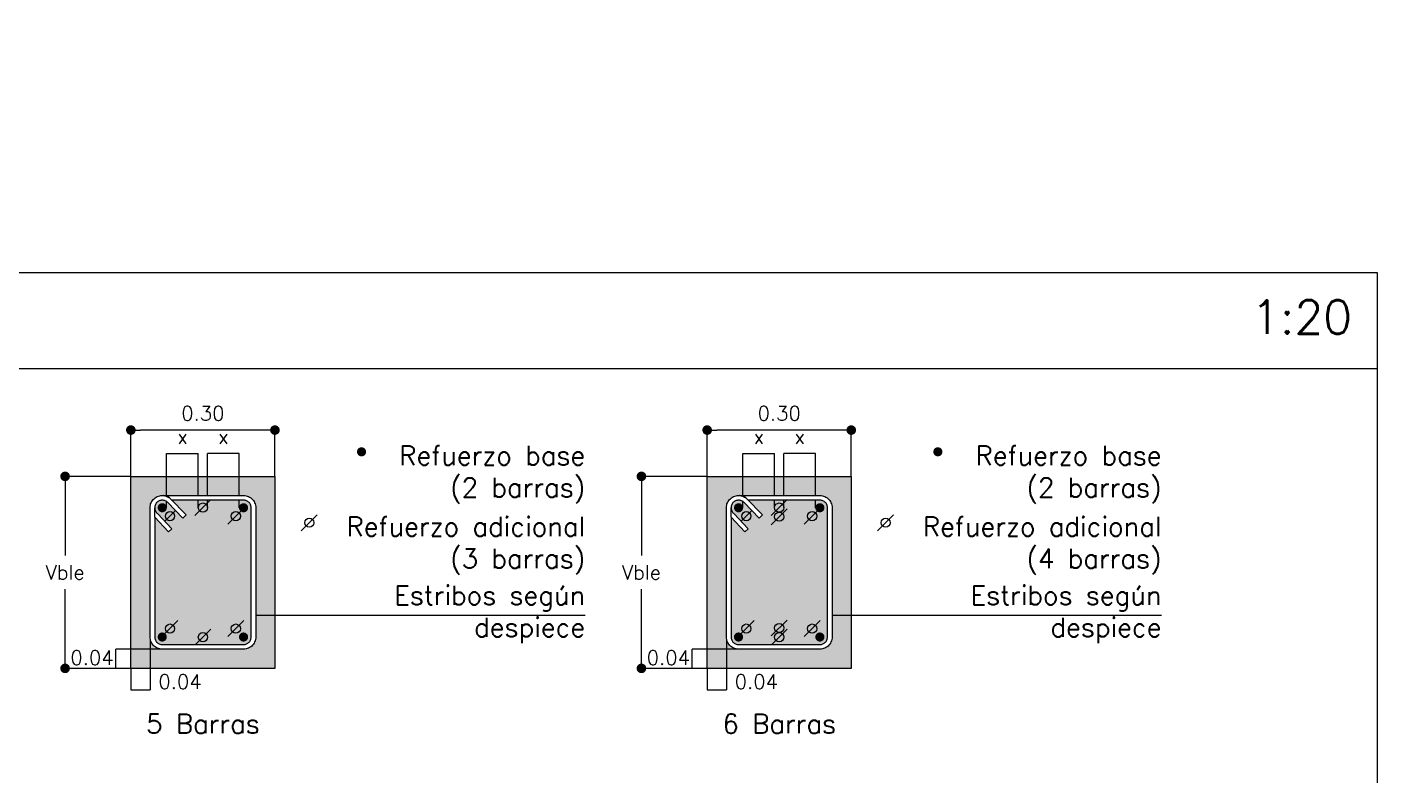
# Model space of a CAD drawing. Header units: millimetres. Extents: x -42 to 124, y -10 to 43.
# Drawn here: x 72.699 to 75.51, y -8.025 to -6.467 of the extents above; entities that cross this region are included whole.
import ezdxf
from ezdxf import colors
from ezdxf.entities.mleader import LeaderData, LeaderLine
from ezdxf.math import Vec2, Vec3

# ---------------------------------------------------------------- set-up
doc = ezdxf.new("R2010")
doc.units = ezdxf.units.MM
doc.header["$LTSCALE"] = 0.01
doc.header["$PDMODE"] = 3
for name, color, linetype in [('FC_BORDES', 4, 'Continuous'), ('FC_COTAS', 1, 'Continuous'), ('FC_COTAS @ 15', 1, 'Continuous'), ('FC_COTAS @ 20', 1, 'Continuous'), ('FC_HATCH 254', 254, 'Continuous'), ('FC_R-80 @ 20', 11, 'Continuous'), ('FC_REFUERZO 2', 1, 'Continuous')]:
    doc.layers.add(name, color=color, linetype=linetype)
doc.layers.add('FC_HOJA', color=230, linetype='Continuous', plot=False)
doc.layers.add('FC_HOJA @ 20', color=230, linetype='Continuous', plot=False)
doc.styles.add('FC_TEXT', font='romans.shx', dxfattribs={"height": 0.002})
doc.styles.add('FC_TEXT1', font='romans.shx')
doc.dimstyles.new('FC_COTAS', dxfattribs={"dimtxt": 0.0015, "dimasz": 0.001, "dimexe": 0, "dimexo": 0, "dimgap": 0.001, "dimtad": 1, "dimtih": 1, "dimtoh": 1, "dimzin": 0, "dimdsep": 46, "dimtxsty": 'FC_TEXT1', "dimblk": 'DOT', "dimcen": 0.09, "dimclrd": 256, "dimclre": 256, "dimclrt": 256, "dimadec": 0, "dimazin": 0, "dimtfac": 1, "dimtix": 1, "dimtmove": 2, "dimatfit": 3, "dimfxl": 1.002, "dimtolj": 1, "dimtzin": 0, "dimlwd": -1, "dimarcsym": 0})
doc.dimstyles.new('FC_COTAS$7', dxfattribs={"dimtxt": 0.002, "dimasz": 0.002, "dimexe": 0, "dimexo": 0, "dimgap": 0.000375, "dimtad": 2, "dimtih": 1, "dimtoh": 1, "dimzin": 0, "dimdsep": 46, "dimtxsty": 'FC_TEXT1', "dimblk": 'DOT', "dimcen": 0.09, "dimclrd": 256, "dimclre": 256, "dimclrt": 11, "dimadec": 0, "dimazin": 0, "dimtfac": 1, "dimtix": 1, "dimtmove": 2, "dimatfit": 3, "dimfxl": 1.002, "dimtolj": 1, "dimtzin": 0, "dimlwd": -1, "dimarcsym": 0})

# ---------------------------------------------------------------- blocks, each defined once
blk = doc.blocks.new('_Dot')
at = {"color": 0, "linetype": 'ByBlock', "lineweight": -2}
blk.add_line((-0.5, 0), (-1, 0), dxfattribs=at)
at = {"color": 0, "linetype": 'ByBlock', "const_width": 0.5}
blk.add_lwpolyline([(-0.25, 0, 1), (0.25, 0, 1)], format="xyb", close=True, dxfattribs=at)
blk = doc.blocks.new('*D268')
at = {"layer": 'Defpoints', "color": 0, "transparency": 16777216}
for p in [(74.1151, -7.3068), (74.1151, -7.4032), (74.4151, -7.4032)]:
    blk.add_point(p, dxfattribs=at)
at = {"layer": 'FC_COTAS', "lineweight": -2, "transparency": 16777216}
for p, q in [((74.1151, -7.4032), (74.1151, -7.3068)), ((74.4151, -7.4032), (74.4151, -7.3068))]:
    blk.add_line(p, q, dxfattribs=at)
at = {"layer": 'FC_COTAS', "transparency": 16777216}
blk.add_line((74.3951, -7.3068), (74.1351, -7.3068), dxfattribs=at)
at = {"layer": 'FC_COTAS', "transparency": 16777216, "xscale": 0.02, "yscale": 0.02, "zscale": 0.02, "rotation": 180}
blk.add_blockref('_Dot', (74.1151, -7.3068), dxfattribs=at)
at = {"layer": 'FC_COTAS', "transparency": 16777216, "xscale": 0.02, "yscale": 0.02, "zscale": 0.02}
blk.add_blockref('_Dot', (74.4151, -7.3068), dxfattribs=at)
at = {"layer": 'FC_COTAS', "transparency": 16777216, "insert": (74.2651, -7.2718), "char_height": 0.03, "attachment_point": 5, "style": 'FC_TEXT1'}
blk.add_mtext('\\A1;0.30 ', dxfattribs=at)
blk = doc.blocks.new('*D269')
at = {"layer": 'Defpoints', "color": 0, "transparency": 16777216}
for p in [(72.9151, -7.3068), (72.9151, -7.4032), (73.2151, -7.4032)]:
    blk.add_point(p, dxfattribs=at)
at = {"layer": 'FC_COTAS', "lineweight": -2, "transparency": 16777216}
for p, q in [((72.9151, -7.4032), (72.9151, -7.3068)), ((73.2151, -7.4032), (73.2151, -7.3068))]:
    blk.add_line(p, q, dxfattribs=at)
at = {"layer": 'FC_COTAS', "transparency": 16777216}
blk.add_line((73.1951, -7.3068), (72.9351, -7.3068), dxfattribs=at)
at = {"layer": 'FC_COTAS', "transparency": 16777216, "xscale": 0.02, "yscale": 0.02, "zscale": 0.02, "rotation": 180}
blk.add_blockref('_Dot', (72.9151, -7.3068), dxfattribs=at)
at = {"layer": 'FC_COTAS', "transparency": 16777216, "xscale": 0.02, "yscale": 0.02, "zscale": 0.02}
blk.add_blockref('_Dot', (73.2151, -7.3068), dxfattribs=at)
at = {"layer": 'FC_COTAS', "transparency": 16777216, "insert": (73.0651, -7.2718), "char_height": 0.03, "attachment_point": 5, "style": 'FC_TEXT1'}
blk.add_mtext('\\A1;0.30 ', dxfattribs=at)
blk = doc.blocks.new('*D271')
at = {"layer": 'Defpoints', "color": 0, "transparency": 16777216}
for p in [(72.7782, -7.4032), (72.9151, -7.4032), (72.9151, -7.8032)]:
    blk.add_point(p, dxfattribs=at)
at = {"layer": 'FC_COTAS', "lineweight": -2, "transparency": 16777216}
for p, q in [((72.9151, -7.4032), (72.7782, -7.4032)), ((72.9151, -7.8032), (72.7782, -7.8032))]:
    blk.add_line(p, q, dxfattribs=at)
at = {"layer": 'FC_COTAS', "transparency": 16777216}
for p, q in [((72.7782, -7.4232), (72.7782, -7.5682)), ((72.7782, -7.7832), (72.7782, -7.6382))]:
    blk.add_line(p, q, dxfattribs=at)
at = {"layer": 'FC_COTAS', "transparency": 16777216, "xscale": 0.02, "yscale": 0.02, "zscale": 0.02}
for p, rotation in [((72.7782, -7.4032), 90), ((72.7782, -7.8032), 270)]:
    blk.add_blockref('_Dot', p, dxfattribs=dict(at, rotation=rotation))
at = {"layer": 'FC_COTAS', "transparency": 16777216, "insert": (72.7782, -7.6032), "char_height": 0.03, "attachment_point": 5, "style": 'FC_TEXT1'}
blk.add_mtext('\\A1;Vble', dxfattribs=at)
blk = doc.blocks.new('*D273')
at = {"layer": 'Defpoints', "color": 0, "transparency": 16777216}
for p in [(73.9782, -7.4032), (74.1151, -7.4032), (74.1151, -7.8032)]:
    blk.add_point(p, dxfattribs=at)
at = {"layer": 'FC_COTAS', "lineweight": -2, "transparency": 16777216}
for p, q in [((74.1151, -7.4032), (73.9782, -7.4032)), ((74.1151, -7.8032), (73.9782, -7.8032))]:
    blk.add_line(p, q, dxfattribs=at)
at = {"layer": 'FC_COTAS', "transparency": 16777216}
for p, q in [((73.9782, -7.4232), (73.9782, -7.5682)), ((73.9782, -7.7832), (73.9782, -7.6382))]:
    blk.add_line(p, q, dxfattribs=at)
at = {"layer": 'FC_COTAS', "transparency": 16777216, "xscale": 0.02, "yscale": 0.02, "zscale": 0.02}
for p, rotation in [((73.9782, -7.4032), 90), ((73.9782, -7.8032), 270)]:
    blk.add_blockref('_Dot', p, dxfattribs=dict(at, rotation=rotation))
at = {"layer": 'FC_COTAS', "transparency": 16777216, "insert": (73.9782, -7.6032), "char_height": 0.03, "attachment_point": 5, "style": 'FC_TEXT1'}
blk.add_mtext('\\A1;Vble', dxfattribs=at)
blk = doc.blocks.new('*D274')
at = {"layer": 'Defpoints', "color": 0, "transparency": 16777216}
for p in [(74.0836, -7.7632), (74.1804, -7.7632), (74.1151, -7.8032)]:
    blk.add_point(p, dxfattribs=at)
at = {"layer": 'FC_COTAS', "lineweight": -2, "transparency": 16777216}
for p, q in [((74.1804, -7.7632), (74.0836, -7.7632)), ((74.1151, -7.8032), (74.0836, -7.8032))]:
    blk.add_line(p, q, dxfattribs=at)
at = {"layer": 'FC_COTAS', "transparency": 16777216}
blk.add_line((74.0836, -7.8032), (74.0836, -7.7632), dxfattribs=at)
at = {"layer": 'FC_COTAS', "transparency": 16777216, "insert": (74.0343, -7.7808), "char_height": 0.03, "attachment_point": 5, "style": 'FC_TEXT1'}
blk.add_mtext('\\A1;0.04', dxfattribs=at)
blk = doc.blocks.new('*D275')
at = {"layer": 'Defpoints', "color": 0, "transparency": 16777216}
for p in [(72.8836, -7.7632), (72.9804, -7.7632), (72.9151, -7.8032)]:
    blk.add_point(p, dxfattribs=at)
at = {"layer": 'FC_COTAS', "lineweight": -2, "transparency": 16777216}
for p, q in [((72.9804, -7.7632), (72.8836, -7.7632)), ((72.9151, -7.8032), (72.8836, -7.8032))]:
    blk.add_line(p, q, dxfattribs=at)
at = {"layer": 'FC_COTAS', "transparency": 16777216}
blk.add_line((72.8836, -7.8032), (72.8836, -7.7632), dxfattribs=at)
at = {"layer": 'FC_COTAS', "transparency": 16777216, "insert": (72.8343, -7.7808), "char_height": 0.03, "attachment_point": 5, "style": 'FC_TEXT1'}
blk.add_mtext('\\A1;0.04', dxfattribs=at)
blk = doc.blocks.new('*D278')
at = {"layer": 'Defpoints', "color": 0, "transparency": 16777216}
for p in [(74.2556, -7.3555), (74.1896, -7.4686), (74.2556, -7.4683)]:
    blk.add_point(p, dxfattribs=at)
at = {"layer": 'FC_COTAS', "lineweight": -2, "transparency": 16777216}
for p, q in [((74.1896, -7.4686), (74.1896, -7.3555)), ((74.2556, -7.4683), (74.2556, -7.3555))]:
    blk.add_line(p, q, dxfattribs=at)
at = {"layer": 'FC_COTAS', "transparency": 16777216}
blk.add_line((74.1896, -7.3555), (74.2556, -7.3555), dxfattribs=at)
at = {"layer": 'FC_COTAS', "transparency": 16777216, "insert": (74.2226, -7.3205), "char_height": 0.03, "attachment_point": 5, "style": 'FC_TEXT1'}
blk.add_mtext('\\A1;x', dxfattribs=at)
blk = doc.blocks.new('*D279')
at = {"layer": 'Defpoints', "color": 0, "transparency": 16777216}
for p in [(73.0556, -7.3555), (72.9896, -7.4686), (73.0556, -7.4683)]:
    blk.add_point(p, dxfattribs=at)
at = {"layer": 'FC_COTAS', "lineweight": -2, "transparency": 16777216}
for p, q in [((72.9896, -7.4686), (72.9896, -7.3555)), ((73.0556, -7.4683), (73.0556, -7.3555))]:
    blk.add_line(p, q, dxfattribs=at)
at = {"layer": 'FC_COTAS', "transparency": 16777216}
blk.add_line((72.9896, -7.3555), (73.0556, -7.3555), dxfattribs=at)
at = {"layer": 'FC_COTAS', "transparency": 16777216, "insert": (73.0226, -7.3205), "char_height": 0.03, "attachment_point": 5, "style": 'FC_TEXT1'}
blk.add_mtext('\\A1;x', dxfattribs=at)
blk = doc.blocks.new('*D284')
at = {"layer": 'Defpoints', "color": 0, "transparency": 16777216}
for p in [(73.0746, -7.3555), (73.0746, -7.4683), (73.1406, -7.4686)]:
    blk.add_point(p, dxfattribs=at)
at = {"layer": 'FC_COTAS', "lineweight": -2, "transparency": 16777216}
for p, q in [((73.0746, -7.4683), (73.0746, -7.3555)), ((73.1406, -7.4686), (73.1406, -7.3555))]:
    blk.add_line(p, q, dxfattribs=at)
at = {"layer": 'FC_COTAS', "transparency": 16777216}
blk.add_line((73.1406, -7.3555), (73.0746, -7.3555), dxfattribs=at)
at = {"layer": 'FC_COTAS', "transparency": 16777216, "insert": (73.1076, -7.3205), "char_height": 0.03, "attachment_point": 5, "style": 'FC_TEXT1'}
blk.add_mtext('\\A1;x', dxfattribs=at)
blk = doc.blocks.new('*D285')
at = {"layer": 'Defpoints', "color": 0, "transparency": 16777216}
for p in [(74.2746, -7.3555), (74.2746, -7.4683), (74.3406, -7.4686)]:
    blk.add_point(p, dxfattribs=at)
at = {"layer": 'FC_COTAS', "lineweight": -2, "transparency": 16777216}
for p, q in [((74.2746, -7.4683), (74.2746, -7.3555)), ((74.3406, -7.4686), (74.3406, -7.3555))]:
    blk.add_line(p, q, dxfattribs=at)
at = {"layer": 'FC_COTAS', "transparency": 16777216}
blk.add_line((74.3406, -7.3555), (74.2746, -7.3555), dxfattribs=at)
at = {"layer": 'FC_COTAS', "transparency": 16777216, "insert": (74.3076, -7.3205), "char_height": 0.03, "attachment_point": 5, "style": 'FC_TEXT1'}
blk.add_mtext('\\A1;x', dxfattribs=at)
blk = doc.blocks.new('*D310')
at = {"layer": 'Defpoints', "color": 0, "transparency": 16777216}
for p in [(74.1551, -7.7379), (74.1151, -7.8032), (74.1551, -7.8481)]:
    blk.add_point(p, dxfattribs=at)
at = {"layer": 'FC_COTAS', "lineweight": -2, "transparency": 16777216}
for p, q in [((74.1551, -7.7379), (74.1551, -7.8481)), ((74.1151, -7.8032), (74.1151, -7.8481))]:
    blk.add_line(p, q, dxfattribs=at)
at = {"layer": 'FC_COTAS', "transparency": 16777216}
blk.add_line((74.1151, -7.8481), (74.1551, -7.8481), dxfattribs=at)
at = {"layer": 'FC_COTAS', "transparency": 16777216, "insert": (74.2175, -7.8309), "char_height": 0.03, "attachment_point": 5, "style": 'FC_TEXT1'}
blk.add_mtext('\\A1;0.04', dxfattribs=at)
blk = doc.blocks.new('*D312')
at = {"layer": 'Defpoints', "color": 0, "transparency": 16777216}
for p in [(72.9551, -7.7379), (72.9151, -7.8032), (72.9551, -7.8481)]:
    blk.add_point(p, dxfattribs=at)
at = {"layer": 'FC_COTAS', "lineweight": -2, "transparency": 16777216}
for p, q in [((72.9551, -7.7379), (72.9551, -7.8481)), ((72.9151, -7.8032), (72.9151, -7.8481))]:
    blk.add_line(p, q, dxfattribs=at)
at = {"layer": 'FC_COTAS', "transparency": 16777216}
blk.add_line((72.9151, -7.8481), (72.9551, -7.8481), dxfattribs=at)
at = {"layer": 'FC_COTAS', "transparency": 16777216, "insert": (73.0175, -7.8309), "char_height": 0.03, "attachment_point": 5, "style": 'FC_TEXT1'}
blk.add_mtext('\\A1;0.04', dxfattribs=at)
blk = doc.blocks.new('*U76')
at = {"color": 0, "ltscale": 1.5}
blk.add_lwpolyline([(-0.0648, -0.0096), (-0.0648, -0.0096)], dxfattribs=at)
blk.add_wipeout([(-0.0828, 0), (0.0847, 0), (0.0873, -0.0001), (0.0899, -0.0006), (0.0925, -0.0012), (0.095, -0.0022), (0.0973, -0.0034), (0.0996, -0.0048), (0.1016, -0.0065), (0.1035, -0.0084), (0.1052, -0.0104), (0.1066, -0.0127), (0.1078, -0.015), (0.1088, -0.0175), (0.1094, -0.0201), (0.1099, -0.0227), (0.11, -0.0253), (0.11, -0.2947), (0.1099, -0.2973), (0.1094, -0.2999), (0.1088, -0.3025), (0.1078, -0.305), (0.1066, -0.3073), (0.1052, -0.3096), (0.1035, -0.3116), (0.1016, -0.3135), (0.0996, -0.3152), (0.0973, -0.3166), (0.095, -0.3178), (0.0925, -0.3188), (0.0899, -0.3194), (0.0873, -0.3199), (0.0847, -0.32), (-0.0847, -0.32), (-0.0873, -0.3199), (-0.0899, -0.3194), (-0.0925, -0.3188), (-0.095, -0.3178), (-0.0973, -0.3166), (-0.0996, -0.3152), (-0.1016, -0.3135), (-0.1035, -0.3116), (-0.1052, -0.3096), (-0.1066, -0.3073), (-0.1078, -0.305), (-0.1088, -0.3025), (-0.1094, -0.2999), (-0.1099, -0.2973), (-0.11, -0.2947), (-0.11, -0.0253), (-0.1099, -0.0227), (-0.1094, -0.0201), (-0.1088, -0.0175), (-0.1078, -0.015), (-0.1066, -0.0127), (-0.1052, -0.0104), (-0.1035, -0.0084), (-0.1016, -0.0065), (-0.0996, -0.0048), (-0.0973, -0.0034), (-0.095, -0.0022), (-0.0925, -0.0012), (-0.0899, -0.0006), (-0.0873, -0.0001), (-0.0847, 0), (-0.082, -0.0001), (-0.0794, -0.0006), (-0.0768, -0.0012), (-0.0744, -0.0022), (-0.072, -0.0034), (-0.0698, -0.0048), (-0.0684, -0.006), (-0.035, -0.0403), (-0.0418, -0.047), (-0.073, -0.0148), (-0.0741, -0.0137), (-0.0754, -0.0126), (-0.0768, -0.0117), (-0.0783, -0.011), (-0.0798, -0.0104), (-0.0814, -0.01), (-0.083, -0.0097), (-0.0847, -0.0096), (-0.0863, -0.0097), (-0.0879, -0.01), (-0.0895, -0.0104), (-0.0911, -0.011), (-0.0925, -0.0117), (-0.0939, -0.0126), (-0.0952, -0.0137), (-0.0963, -0.0148), (-0.0974, -0.0161), (-0.0983, -0.0175), (-0.099, -0.0189), (-0.0996, -0.0205), (-0.1, -0.0221), (-0.1003, -0.0237), (-0.1004, -0.0253), (-0.1003, -0.027), (-0.1, -0.0286), (-0.0996, -0.0302), (-0.099, -0.0317), (-0.0983, -0.0332), (-0.0974, -0.0346), (-0.0963, -0.0359), (-0.0952, -0.037), (-0.0941, -0.0379), (-0.0645, -0.0691), (-0.0715, -0.0757), (-0.1004, -0.0452), (-0.1004, -0.2947), (-0.1003, -0.2963), (-0.1, -0.2979), (-0.0996, -0.2995), (-0.099, -0.3011), (-0.0983, -0.3025), (-0.0974, -0.3039), (-0.0963, -0.3052), (-0.0952, -0.3063), (-0.0939, -0.3074), (-0.0925, -0.3083), (-0.0911, -0.309), (-0.0895, -0.3096), (-0.0879, -0.31), (-0.0863, -0.3103), (-0.0847, -0.3104), (0.0847, -0.3104), (0.0863, -0.3103), (0.0879, -0.31), (0.0895, -0.3096), (0.0911, -0.309), (0.0925, -0.3083), (0.0939, -0.3074), (0.0952, -0.3063), (0.0963, -0.3052), (0.0974, -0.3039), (0.0983, -0.3025), (0.099, -0.3011), (0.0996, -0.2995), (0.1, -0.2979), (0.1003, -0.2963), (0.1004, -0.2947), (0.1004, -0.0253), (0.1003, -0.0237), (0.1, -0.0221), (0.0996, -0.0205), (0.099, -0.0189), (0.0983, -0.0175), (0.0974, -0.0161), (0.0963, -0.0148), (0.0952, -0.0137), (0.0939, -0.0126), (0.0925, -0.0117), (0.0911, -0.011), (0.0895, -0.0104), (0.0879, -0.01), (0.0863, -0.0097), (0.0857, -0.0097), (-0.0646, -0.0097), (-0.0683, -0.0059), (-0.0697, -0.0048), (-0.0719, -0.0033), (-0.0743, -0.0021), (-0.0768, -0.0011), (-0.0794, -0.0005), (-0.082, 0)], dxfattribs=at)
blk.add_lwpolyline([(-0.0828, 0), (0.0847, 0), (0.0873, -0.0001), (0.0899, -0.0006), (0.0925, -0.0012), (0.095, -0.0022), (0.0973, -0.0034), (0.0996, -0.0048), (0.1016, -0.0065), (0.1035, -0.0084), (0.1052, -0.0104), (0.1066, -0.0127), (0.1078, -0.015), (0.1088, -0.0175), (0.1094, -0.0201), (0.1099, -0.0227), (0.11, -0.0253), (0.11, -0.2947), (0.1099, -0.2973), (0.1094, -0.2999), (0.1088, -0.3025), (0.1078, -0.305), (0.1066, -0.3073), (0.1052, -0.3096), (0.1035, -0.3116), (0.1016, -0.3135), (0.0996, -0.3152), (0.0973, -0.3166), (0.095, -0.3178), (0.0925, -0.3188), (0.0899, -0.3194), (0.0873, -0.3199), (0.0847, -0.32), (-0.0847, -0.32), (-0.0873, -0.3199), (-0.0899, -0.3194), (-0.0925, -0.3188), (-0.095, -0.3178), (-0.0973, -0.3166), (-0.0996, -0.3152), (-0.1016, -0.3135), (-0.1035, -0.3116), (-0.1052, -0.3096), (-0.1066, -0.3073), (-0.1078, -0.305), (-0.1088, -0.3025), (-0.1094, -0.2999), (-0.1099, -0.2973), (-0.11, -0.2947), (-0.11, -0.0253), (-0.1099, -0.0227), (-0.1094, -0.0201), (-0.1088, -0.0175), (-0.1078, -0.015), (-0.1066, -0.0127), (-0.1052, -0.0104), (-0.1035, -0.0084), (-0.1016, -0.0065), (-0.0996, -0.0048), (-0.0973, -0.0034), (-0.095, -0.0022), (-0.0925, -0.0012), (-0.0899, -0.0006), (-0.0873, -0.0001), (-0.0847, 0), (-0.082, -0.0001), (-0.0794, -0.0006), (-0.0768, -0.0012), (-0.0744, -0.0022), (-0.072, -0.0034), (-0.0698, -0.0048), (-0.0684, -0.006), (-0.035, -0.0403), (-0.0418, -0.047), (-0.073, -0.0148), (-0.0741, -0.0137), (-0.0754, -0.0126), (-0.0768, -0.0117), (-0.0783, -0.011), (-0.0798, -0.0104), (-0.0814, -0.01), (-0.083, -0.0097), (-0.0847, -0.0096), (-0.0863, -0.0097), (-0.0879, -0.01), (-0.0895, -0.0104), (-0.0911, -0.011), (-0.0925, -0.0117), (-0.0939, -0.0126), (-0.0952, -0.0137), (-0.0963, -0.0148), (-0.0974, -0.0161), (-0.0983, -0.0175), (-0.099, -0.0189), (-0.0996, -0.0205), (-0.1, -0.0221), (-0.1003, -0.0237), (-0.1004, -0.0253), (-0.1003, -0.027), (-0.1, -0.0286), (-0.0996, -0.0302), (-0.099, -0.0317), (-0.0983, -0.0332), (-0.0974, -0.0346), (-0.0963, -0.0359), (-0.0952, -0.037), (-0.0941, -0.0379), (-0.0645, -0.0691), (-0.0715, -0.0757), (-0.1004, -0.0452), (-0.1004, -0.2947), (-0.1003, -0.2963), (-0.1, -0.2979), (-0.0996, -0.2995), (-0.099, -0.3011), (-0.0983, -0.3025), (-0.0974, -0.3039), (-0.0963, -0.3052), (-0.0952, -0.3063), (-0.0939, -0.3074), (-0.0925, -0.3083), (-0.0911, -0.309), (-0.0895, -0.3096), (-0.0879, -0.31), (-0.0863, -0.3103), (-0.0847, -0.3104), (0.0847, -0.3104), (0.0863, -0.3103), (0.0879, -0.31), (0.0895, -0.3096), (0.0911, -0.309), (0.0925, -0.3083), (0.0939, -0.3074), (0.0952, -0.3063), (0.0963, -0.3052), (0.0974, -0.3039), (0.0983, -0.3025), (0.099, -0.3011), (0.0996, -0.2995), (0.1, -0.2979), (0.1003, -0.2963), (0.1004, -0.2947), (0.1004, -0.0253), (0.1003, -0.0237), (0.1, -0.0221), (0.0996, -0.0205), (0.099, -0.0189), (0.0983, -0.0175), (0.0974, -0.0161), (0.0963, -0.0148), (0.0952, -0.0137), (0.0939, -0.0126), (0.0925, -0.0117), (0.0911, -0.011), (0.0895, -0.0104), (0.0879, -0.01), (0.0863, -0.0097), (0.0857, -0.0097), (-0.0646, -0.0097), (-0.0683, -0.0059), (-0.0697, -0.0048), (-0.0719, -0.0033), (-0.0743, -0.0021), (-0.0768, -0.0011), (-0.0794, -0.0005), (-0.082, 0)], close=True, dxfattribs=at)
blk.add_lwpolyline([(-0.1004, -0.0452), (-0.1004, -0.0253)], dxfattribs=at)
blk = doc.blocks.new('*U77')
at = {"color": 0, "ltscale": 1.5}
blk.add_lwpolyline([(-0.0648, -0.0096), (-0.0648, -0.0096)], dxfattribs=at)
blk.add_wipeout([(-0.0828, 0), (0.0847, 0), (0.0873, -0.0001), (0.0899, -0.0006), (0.0925, -0.0012), (0.095, -0.0022), (0.0973, -0.0034), (0.0996, -0.0048), (0.1016, -0.0065), (0.1035, -0.0084), (0.1052, -0.0104), (0.1066, -0.0127), (0.1078, -0.015), (0.1088, -0.0175), (0.1094, -0.0201), (0.1099, -0.0227), (0.11, -0.0253), (0.11, -0.2947), (0.1099, -0.2973), (0.1094, -0.2999), (0.1088, -0.3025), (0.1078, -0.305), (0.1066, -0.3073), (0.1052, -0.3096), (0.1035, -0.3116), (0.1016, -0.3135), (0.0996, -0.3152), (0.0973, -0.3166), (0.095, -0.3178), (0.0925, -0.3188), (0.0899, -0.3194), (0.0873, -0.3199), (0.0847, -0.32), (-0.0847, -0.32), (-0.0873, -0.3199), (-0.0899, -0.3194), (-0.0925, -0.3188), (-0.095, -0.3178), (-0.0973, -0.3166), (-0.0996, -0.3152), (-0.1016, -0.3135), (-0.1035, -0.3116), (-0.1052, -0.3096), (-0.1066, -0.3073), (-0.1078, -0.305), (-0.1088, -0.3025), (-0.1094, -0.2999), (-0.1099, -0.2973), (-0.11, -0.2947), (-0.11, -0.0253), (-0.1099, -0.0227), (-0.1094, -0.0201), (-0.1088, -0.0175), (-0.1078, -0.015), (-0.1066, -0.0127), (-0.1052, -0.0104), (-0.1035, -0.0084), (-0.1016, -0.0065), (-0.0996, -0.0048), (-0.0973, -0.0034), (-0.095, -0.0022), (-0.0925, -0.0012), (-0.0899, -0.0006), (-0.0873, -0.0001), (-0.0847, 0), (-0.082, -0.0001), (-0.0794, -0.0006), (-0.0768, -0.0012), (-0.0744, -0.0022), (-0.072, -0.0034), (-0.0698, -0.0048), (-0.0684, -0.006), (-0.035, -0.0403), (-0.0418, -0.047), (-0.073, -0.0148), (-0.0741, -0.0137), (-0.0754, -0.0126), (-0.0768, -0.0117), (-0.0783, -0.011), (-0.0798, -0.0104), (-0.0814, -0.01), (-0.083, -0.0097), (-0.0847, -0.0096), (-0.0863, -0.0097), (-0.0879, -0.01), (-0.0895, -0.0104), (-0.0911, -0.011), (-0.0925, -0.0117), (-0.0939, -0.0126), (-0.0952, -0.0137), (-0.0963, -0.0148), (-0.0974, -0.0161), (-0.0983, -0.0175), (-0.099, -0.0189), (-0.0996, -0.0205), (-0.1, -0.0221), (-0.1003, -0.0237), (-0.1004, -0.0253), (-0.1003, -0.027), (-0.1, -0.0286), (-0.0996, -0.0302), (-0.099, -0.0317), (-0.0983, -0.0332), (-0.0974, -0.0346), (-0.0963, -0.0359), (-0.0952, -0.037), (-0.0941, -0.0379), (-0.0645, -0.0691), (-0.0715, -0.0757), (-0.1004, -0.0452), (-0.1004, -0.2947), (-0.1003, -0.2963), (-0.1, -0.2979), (-0.0996, -0.2995), (-0.099, -0.3011), (-0.0983, -0.3025), (-0.0974, -0.3039), (-0.0963, -0.3052), (-0.0952, -0.3063), (-0.0939, -0.3074), (-0.0925, -0.3083), (-0.0911, -0.309), (-0.0895, -0.3096), (-0.0879, -0.31), (-0.0863, -0.3103), (-0.0847, -0.3104), (0.0847, -0.3104), (0.0863, -0.3103), (0.0879, -0.31), (0.0895, -0.3096), (0.0911, -0.309), (0.0925, -0.3083), (0.0939, -0.3074), (0.0952, -0.3063), (0.0963, -0.3052), (0.0974, -0.3039), (0.0983, -0.3025), (0.099, -0.3011), (0.0996, -0.2995), (0.1, -0.2979), (0.1003, -0.2963), (0.1004, -0.2947), (0.1004, -0.0253), (0.1003, -0.0237), (0.1, -0.0221), (0.0996, -0.0205), (0.099, -0.0189), (0.0983, -0.0175), (0.0974, -0.0161), (0.0963, -0.0148), (0.0952, -0.0137), (0.0939, -0.0126), (0.0925, -0.0117), (0.0911, -0.011), (0.0895, -0.0104), (0.0879, -0.01), (0.0863, -0.0097), (0.0857, -0.0097), (-0.0646, -0.0097), (-0.0683, -0.0059), (-0.0697, -0.0048), (-0.0719, -0.0033), (-0.0743, -0.0021), (-0.0768, -0.0011), (-0.0794, -0.0005), (-0.082, 0)], dxfattribs=at)
blk.add_lwpolyline([(-0.0828, 0), (0.0847, 0), (0.0873, -0.0001), (0.0899, -0.0006), (0.0925, -0.0012), (0.095, -0.0022), (0.0973, -0.0034), (0.0996, -0.0048), (0.1016, -0.0065), (0.1035, -0.0084), (0.1052, -0.0104), (0.1066, -0.0127), (0.1078, -0.015), (0.1088, -0.0175), (0.1094, -0.0201), (0.1099, -0.0227), (0.11, -0.0253), (0.11, -0.2947), (0.1099, -0.2973), (0.1094, -0.2999), (0.1088, -0.3025), (0.1078, -0.305), (0.1066, -0.3073), (0.1052, -0.3096), (0.1035, -0.3116), (0.1016, -0.3135), (0.0996, -0.3152), (0.0973, -0.3166), (0.095, -0.3178), (0.0925, -0.3188), (0.0899, -0.3194), (0.0873, -0.3199), (0.0847, -0.32), (-0.0847, -0.32), (-0.0873, -0.3199), (-0.0899, -0.3194), (-0.0925, -0.3188), (-0.095, -0.3178), (-0.0973, -0.3166), (-0.0996, -0.3152), (-0.1016, -0.3135), (-0.1035, -0.3116), (-0.1052, -0.3096), (-0.1066, -0.3073), (-0.1078, -0.305), (-0.1088, -0.3025), (-0.1094, -0.2999), (-0.1099, -0.2973), (-0.11, -0.2947), (-0.11, -0.0253), (-0.1099, -0.0227), (-0.1094, -0.0201), (-0.1088, -0.0175), (-0.1078, -0.015), (-0.1066, -0.0127), (-0.1052, -0.0104), (-0.1035, -0.0084), (-0.1016, -0.0065), (-0.0996, -0.0048), (-0.0973, -0.0034), (-0.095, -0.0022), (-0.0925, -0.0012), (-0.0899, -0.0006), (-0.0873, -0.0001), (-0.0847, 0), (-0.082, -0.0001), (-0.0794, -0.0006), (-0.0768, -0.0012), (-0.0744, -0.0022), (-0.072, -0.0034), (-0.0698, -0.0048), (-0.0684, -0.006), (-0.035, -0.0403), (-0.0418, -0.047), (-0.073, -0.0148), (-0.0741, -0.0137), (-0.0754, -0.0126), (-0.0768, -0.0117), (-0.0783, -0.011), (-0.0798, -0.0104), (-0.0814, -0.01), (-0.083, -0.0097), (-0.0847, -0.0096), (-0.0863, -0.0097), (-0.0879, -0.01), (-0.0895, -0.0104), (-0.0911, -0.011), (-0.0925, -0.0117), (-0.0939, -0.0126), (-0.0952, -0.0137), (-0.0963, -0.0148), (-0.0974, -0.0161), (-0.0983, -0.0175), (-0.099, -0.0189), (-0.0996, -0.0205), (-0.1, -0.0221), (-0.1003, -0.0237), (-0.1004, -0.0253), (-0.1003, -0.027), (-0.1, -0.0286), (-0.0996, -0.0302), (-0.099, -0.0317), (-0.0983, -0.0332), (-0.0974, -0.0346), (-0.0963, -0.0359), (-0.0952, -0.037), (-0.0941, -0.0379), (-0.0645, -0.0691), (-0.0715, -0.0757), (-0.1004, -0.0452), (-0.1004, -0.2947), (-0.1003, -0.2963), (-0.1, -0.2979), (-0.0996, -0.2995), (-0.099, -0.3011), (-0.0983, -0.3025), (-0.0974, -0.3039), (-0.0963, -0.3052), (-0.0952, -0.3063), (-0.0939, -0.3074), (-0.0925, -0.3083), (-0.0911, -0.309), (-0.0895, -0.3096), (-0.0879, -0.31), (-0.0863, -0.3103), (-0.0847, -0.3104), (0.0847, -0.3104), (0.0863, -0.3103), (0.0879, -0.31), (0.0895, -0.3096), (0.0911, -0.309), (0.0925, -0.3083), (0.0939, -0.3074), (0.0952, -0.3063), (0.0963, -0.3052), (0.0974, -0.3039), (0.0983, -0.3025), (0.099, -0.3011), (0.0996, -0.2995), (0.1, -0.2979), (0.1003, -0.2963), (0.1004, -0.2947), (0.1004, -0.0253), (0.1003, -0.0237), (0.1, -0.0221), (0.0996, -0.0205), (0.099, -0.0189), (0.0983, -0.0175), (0.0974, -0.0161), (0.0963, -0.0148), (0.0952, -0.0137), (0.0939, -0.0126), (0.0925, -0.0117), (0.0911, -0.011), (0.0895, -0.0104), (0.0879, -0.01), (0.0863, -0.0097), (0.0857, -0.0097), (-0.0646, -0.0097), (-0.0683, -0.0059), (-0.0697, -0.0048), (-0.0719, -0.0033), (-0.0743, -0.0021), (-0.0768, -0.0011), (-0.0794, -0.0005), (-0.082, 0)], close=True, dxfattribs=at)
blk.add_lwpolyline([(-0.1004, -0.0452), (-0.1004, -0.0253)], dxfattribs=at)

msp = doc.modelspace()

# ---------------------------------------------------------------- hatches: boundary and pattern name
at = {"layer": 'FC_HATCH 254'}
h = msp.add_hatch(color=256, dxfattribs=at)
h.dxf.hatch_style = 1
h.paths.add_polyline_path([(72.9151, -7.8032), (72.9151, -7.4032), (73.2151, -7.4032), (73.2151, -7.8032)])
h = msp.add_hatch(color=256, dxfattribs=at)
h.dxf.hatch_style = 1
h.paths.add_polyline_path([(74.1151, -7.8032), (74.1151, -7.4032), (74.4151, -7.4032), (74.4151, -7.8032)])

# ---------------------------------------------------------------- linework, layer by layer
at = {"layer": 'FC_BORDES'}
for points in [[(72.9151, -7.8032), (72.9151, -7.4032), (73.2151, -7.4032), (73.2151, -7.8032)], [(74.1151, -7.8032), (74.1151, -7.4032), (74.4151, -7.4032), (74.4151, -7.8032)]]:
    msp.add_lwpolyline(points, close=True, dxfattribs=at)
at = {"layer": 'FC_HOJA', "ltscale": 0.6}
msp.add_lwpolyline([(68.8865, -6.9787), (75.5098, -6.9787), (75.5098, -9.5837), (68.8865, -9.5837)], close=True, dxfattribs=at)
msp.add_lwpolyline([(68.8865, -7.1787), (75.5098, -7.1787)], dxfattribs=at)
at = {"layer": 'FC_REFUERZO 2', "ltscale": 0.35}
for p, q in [((73.0131, -7.4695), (72.9799, -7.5026)), ((73.0817, -7.4517), (73.0485, -7.4848)), ((73.1503, -7.4695), (73.1172, -7.5026)), ((74.2131, -7.4695), (74.1799, -7.5026)), ((74.2817, -7.4517), (74.2485, -7.4848)), ((74.2817, -7.4708), (74.2485, -7.5039)), ((74.3503, -7.4695), (74.3172, -7.5026)), ((73.3032, -7.4833), (73.27, -7.5164)), ((74.5032, -7.4833), (74.47, -7.5164)), ((72.9799, -7.7369), (73.0131, -7.7038)), ((73.0485, -7.7547), (73.0817, -7.7216)), ((73.1172, -7.7369), (73.1503, -7.7038)), ((74.1799, -7.7369), (74.2131, -7.7038)), ((74.2817, -7.7025), (74.2485, -7.7357)), ((74.2817, -7.7216), (74.2485, -7.7547)), ((74.3172, -7.7369), (74.3503, -7.7038))]:
    msp.add_line(p, q, dxfattribs=at)
at = {"layer": 'FC_REFUERZO 2', "const_width": 0.0095}
for points in [[(73.3907, -7.352, 1), (73.4002, -7.352, 1)], [(74.5907, -7.352, 1), (74.6002, -7.352, 1)], [(72.9852, -7.4686, -1), (72.9757, -7.4686, -1)], [(73.145, -7.4686, 1), (73.1545, -7.4686, 1)], [(74.1852, -7.4686, -1), (74.1757, -7.4686, -1)], [(74.345, -7.4686, 1), (74.3545, -7.4686, 1)], [(72.9852, -7.7379, 1), (72.9757, -7.7379, 1)], [(73.145, -7.7379, -1), (73.1545, -7.7379, -1)], [(74.1852, -7.7379, 1), (74.1757, -7.7379, 1)], [(74.345, -7.7379, -1), (74.3545, -7.7379, -1)]]:
    msp.add_lwpolyline(points, format="xyb", close=True, dxfattribs=at)
at = {"layer": 'FC_REFUERZO 2'}
for centre in [(72.9965, -7.4861), (73.0651, -7.4682), (73.1337, -7.4861), (74.1965, -7.4861), (74.2651, -7.4682), (74.3337, -7.4861), (73.2866, -7.4998), (74.2651, -7.4873), (74.4866, -7.4998), (72.9965, -7.7203), (73.0651, -7.7382), (73.1337, -7.7203), (74.1965, -7.7203), (74.2651, -7.7191), (74.2651, -7.7382), (74.3337, -7.7203)]:
    msp.add_circle(centre, 0.00954, dxfattribs=at)

# ---------------------------------------------------------------- texts
at = {"layer": 'FC_COTAS @ 20', "color": 11, "char_height": 0.04, "attachment_point": 9, "style": 'FC_TEXT1'}
for insert in [(73.8611, -7.751), (75.0611, -7.751)]:
    msp.add_mtext('Estribos según\\Pdespiece', dxfattribs=dict(at, insert=insert))
at = {"layer": 'FC_HOJA @ 20', "insert": (75.4578, -7.0712), "char_height": 0.07, "attachment_point": 6, "style": 'FC_TEXT'}
msp.add_mtext('1:20', dxfattribs=at)
at = {"layer": 'FC_R-80 @ 20', "char_height": 0.04, "attachment_point": 9, "style": 'FC_TEXT1'}
for s, insert in [('Refuerzo base\\P(2 barras)', (73.8611, -7.4598)), ('Refuerzo base\\P(2 barras)', (75.0611, -7.4598)), ('Refuerzo adicional\\P(3 barras)', (73.8611, -7.6077)), ('Refuerzo adicional\\P(4 barras)', (75.0611, -7.6077))]:
    msp.add_mtext(s, dxfattribs=dict(at, insert=insert))
at = {"layer": 'FC_R-80 @ 20', "char_height": 0.04, "width": 0.267067, "attachment_point": 8, "style": 'FC_TEXT1'}
for s, insert in [('5 Barras', (73.0651, -7.9384)), ('6 Barras', (74.2651, -7.9384))]:
    msp.add_mtext(s, dxfattribs=dict(at, insert=insert))

# ---------------------------------------------------------------- dimensions: what is measured, and where the dimension line sits
at = {"layer": 'FC_COTAS @ 20'}
for base, p1, p2, text, picture, middle in [((72.9151, -7.3068), (73.2151, -7.4032), (72.9151, -7.4032), '<> ', '*D269', (73.0651, -7.2718)), ((74.1151, -7.3068), (74.4151, -7.4032), (74.1151, -7.4032), '<> ', '*D268', (74.2651, -7.2718)), ((73.0556, -7.3555), (72.9896, -7.4686), (73.0556, -7.4683), 'x', '*D279', (73.0226, -7.3205)), ((74.2556, -7.3555), (74.1896, -7.4686), (74.2556, -7.4683), 'x', '*D278', (74.2226, -7.3205))]:
    dim = msp.add_linear_dim(base=base, p1=p1, p2=p2, text=text, dimstyle='FC_COTAS', override={"dimscale": 20, "dimtix": 1, "dimtofl": 1, "dimtmove": 2, "dimatfit": 1}, dxfattribs=at)
    dim.commit()
    dim.dimension.update_dxf_attribs({"geometry": picture, "text_midpoint": middle})
for base, p1, p2, angle, text, picture, middle in [((73.0746, -7.3555), (73.1406, -7.4686), (73.0746, -7.4683), 180, 'x', '*D284', (73.1076, -7.3205)), ((74.2746, -7.3555), (74.3406, -7.4686), (74.2746, -7.4683), 180, 'x', '*D285', (74.3076, -7.3205)), ((72.7782, -7.4032), (72.9151, -7.8032), (72.9151, -7.4032), 90, 'Vble', '*D271', (72.7782, -7.6032)), ((73.9782, -7.4032), (74.1151, -7.8032), (74.1151, -7.4032), 90, 'Vble', '*D273', (73.9782, -7.6032))]:
    dim = msp.add_linear_dim(base=base, p1=p1, p2=p2, angle=angle, text=text, dimstyle='FC_COTAS', override={"dimscale": 20, "dimtix": 1, "dimtofl": 1, "dimtmove": 2, "dimatfit": 1}, dxfattribs=at)
    dim.commit()
    dim.dimension.update_dxf_attribs({"geometry": picture, "text_midpoint": middle})
for base, p1, p2, picture, middle in [((72.9551, -7.8481), (72.9151, -7.8032), (72.9551, -7.7379), '*D312', (73.0175, -7.8309)), ((74.1551, -7.8481), (74.1151, -7.8032), (74.1551, -7.7379), '*D310', (74.2175, -7.8309))]:
    dim = msp.add_linear_dim(base=base, p1=p1, p2=p2, dimstyle='FC_COTAS', override={"dimscale": 20, "dimtix": 1, "dimtofl": 1, "dimtmove": 2, "dimatfit": 1}, dxfattribs=at)
    dim.commit()
    dim.dimension.update_dxf_attribs({"geometry": picture, "text_midpoint": middle, "dimtype": 128})
for base, p1, p2, picture, middle in [((72.8836, -7.7632), (72.9151, -7.8032), (72.9804, -7.7632), '*D275', (72.8343, -7.7808)), ((74.0836, -7.7632), (74.1151, -7.8032), (74.1804, -7.7632), '*D274', (74.0343, -7.7808))]:
    dim = msp.add_linear_dim(base=base, p1=p1, p2=p2, angle=90, dimstyle='FC_COTAS', override={"dimscale": 20, "dimtix": 1, "dimtofl": 1, "dimtmove": 2, "dimatfit": 1}, dxfattribs=at)
    dim.commit()
    dim.dimension.update_dxf_attribs({"geometry": picture, "text_midpoint": middle, "dimtype": 128})

# ---------------------------------------------------------------- leaders
at = {"layer": 'FC_COTAS @ 15', "ltscale": 0.6}
ml = msp.add_multileader_mtext('Standard', dxfattribs=at)
ml.set_content('3E#3 a 0.12 Estribos tipo 1', color=11, style='FC_TEXT1')
ml.set_leader_properties()
ml.build(insert=Vec2(0, 0))
ml.multileader.update_dxf_attribs({"text_left_attachment_type": 6, "text_right_attachment_type": 6, "dogleg_length": 0.008, "arrow_head_size": 0.03, "scale": 15})
ctx = ml.context
ctx.base_point, ctx.scale, ctx.char_height, ctx.arrow_head_size, ctx.landing_gap_size, ctx.plane_origin = Vec3(66.6902, -6.5127), 15, 0.03, 0.03, 0.015, Vec3(67.6802, -6.8184)
ctx.left_attachment, ctx.right_attachment = 6, 6
notes = []
notes.append((ctx, [(1, (1, 1, 0), (67.68, -6.5127), (-1, 0), 0.4597, [(4, [(67.68, -6.8934), (67.68, -7.0069), (67.68, -6.7769)], 0, [])])]))
ctx.mtext.insert, ctx.mtext.width, ctx.mtext.flow_direction = Vec3(66.7052, -6.4727), 0.572296, 5
at = {"layer": 'FC_COTAS @ 20', "annotation_type": 0, "has_hookline": 1, "hookline_direction": 0, "text_width": 0.4362}
for points in [[(73.1751, -7.6923), (73.4174, -7.6923)], [(74.3751, -7.6923), (74.6174, -7.6923)]]:
    msp.add_leader(points, dimstyle='FC_COTAS$7', override={"dimscale": 20, "dimgap": 0.000375, "dimtad": 1}, dxfattribs=at)
for ctx, leaders in notes:
    for number, flags, end, landing, length, lines in leaders:
        leader = LeaderData()
        leader.index, (leader.has_last_leader_line, leader.has_dogleg_vector, leader.attachment_direction) = number, flags
        leader.last_leader_point, leader.dogleg_vector, leader.dogleg_length = Vec3(end), Vec3(landing), length
        for number, points, colour, breaks in lines:
            line = LeaderLine()
            line.index, line.vertices, line.color, line.breaks = number, Vec3.list(points), colors.encode_raw_color(colour), breaks
            leader.lines.append(line)
        ctx.leaders.append(leader)

# ---------------------------------------------------------------- next in the draw order: block references
at = {"layer": 'FC_REFUERZO 2'}
for name, p in [('*U76', (73.0651, -7.4432)), ('*U77', (74.2651, -7.4432))]:
    msp.add_blockref(name, p, dxfattribs=at)

doc.saveas('drawing.dxf')
